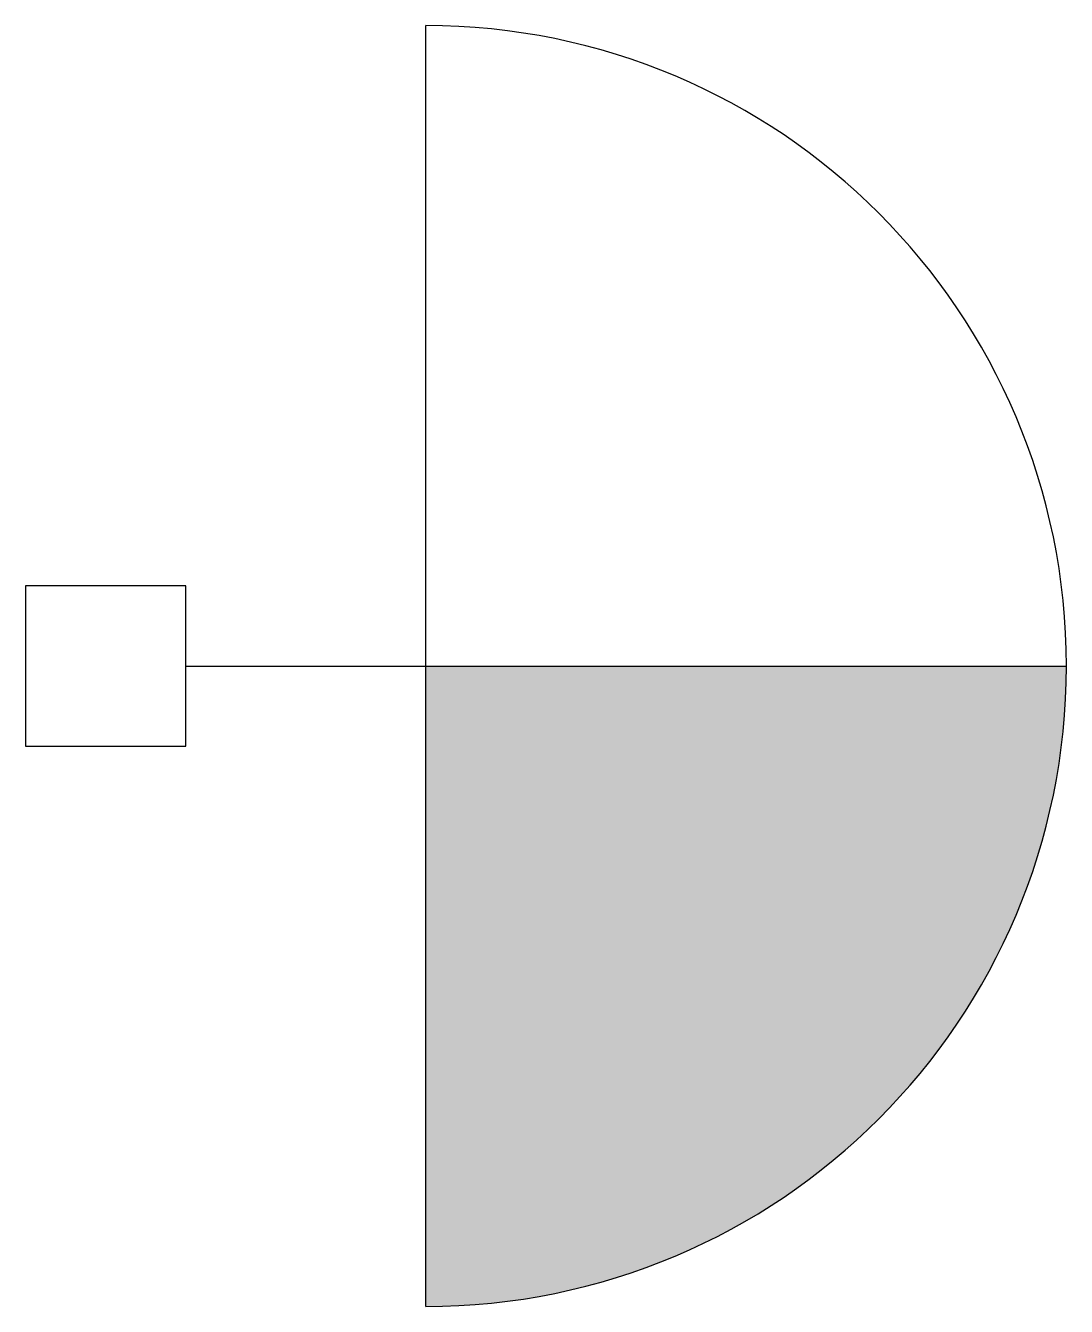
# Model space of a CAD drawing. Header units: millimetres. Extents: x -2966.851 to -2966.526, y 3743.149 to 3743.549.
import ezdxf

# ---------------------------------------------------------------- set-up
doc = ezdxf.new("R2010")
doc.units = ezdxf.units.MM
doc.header["$LTSCALE"] = 10
doc.layers.add('ELE_LUMINÁRIAS', color=4, linetype='Continuous')

msp = doc.modelspace()

# ---------------------------------------------------------------- hatches: boundary and pattern name
at = {"layer": 'ELE_LUMINÁRIAS'}
msp.add_hatch(color=1, dxfattribs=at).paths.add_polyline_path([(-2966.72564, 3743.14894, 0.414214), (-2966.52564, 3743.34894), (-2966.72564, 3743.34894)])

# ---------------------------------------------------------------- linework, layer by layer
at = {"layer": 'ELE_LUMINÁRIAS', "color": 4}
msp.add_line((-2966.72564, 3743.14894), (-2966.72564, 3743.54894), dxfattribs=at)
at = {"layer": 'ELE_LUMINÁRIAS', "color": 5}
msp.add_line((-2966.80064, 3743.34894), (-2966.72564, 3743.34894), dxfattribs=at)
at = {"layer": 'ELE_LUMINÁRIAS', "color": 1}
msp.add_line((-2966.72564, 3743.34894), (-2966.52564, 3743.34894), dxfattribs=at)
at = {"layer": 'ELE_LUMINÁRIAS', "color": 3}
msp.add_lwpolyline([(-2966.85064, 3743.32394), (-2966.80064, 3743.32394), (-2966.80064, 3743.37394), (-2966.85064, 3743.37394)], close=True, dxfattribs=at)
at = {"layer": 'ELE_LUMINÁRIAS', "color": 4}
msp.add_arc((-2966.72564, 3743.34894), 0.2, 270, 90, dxfattribs=at)

doc.saveas('drawing.dxf')
